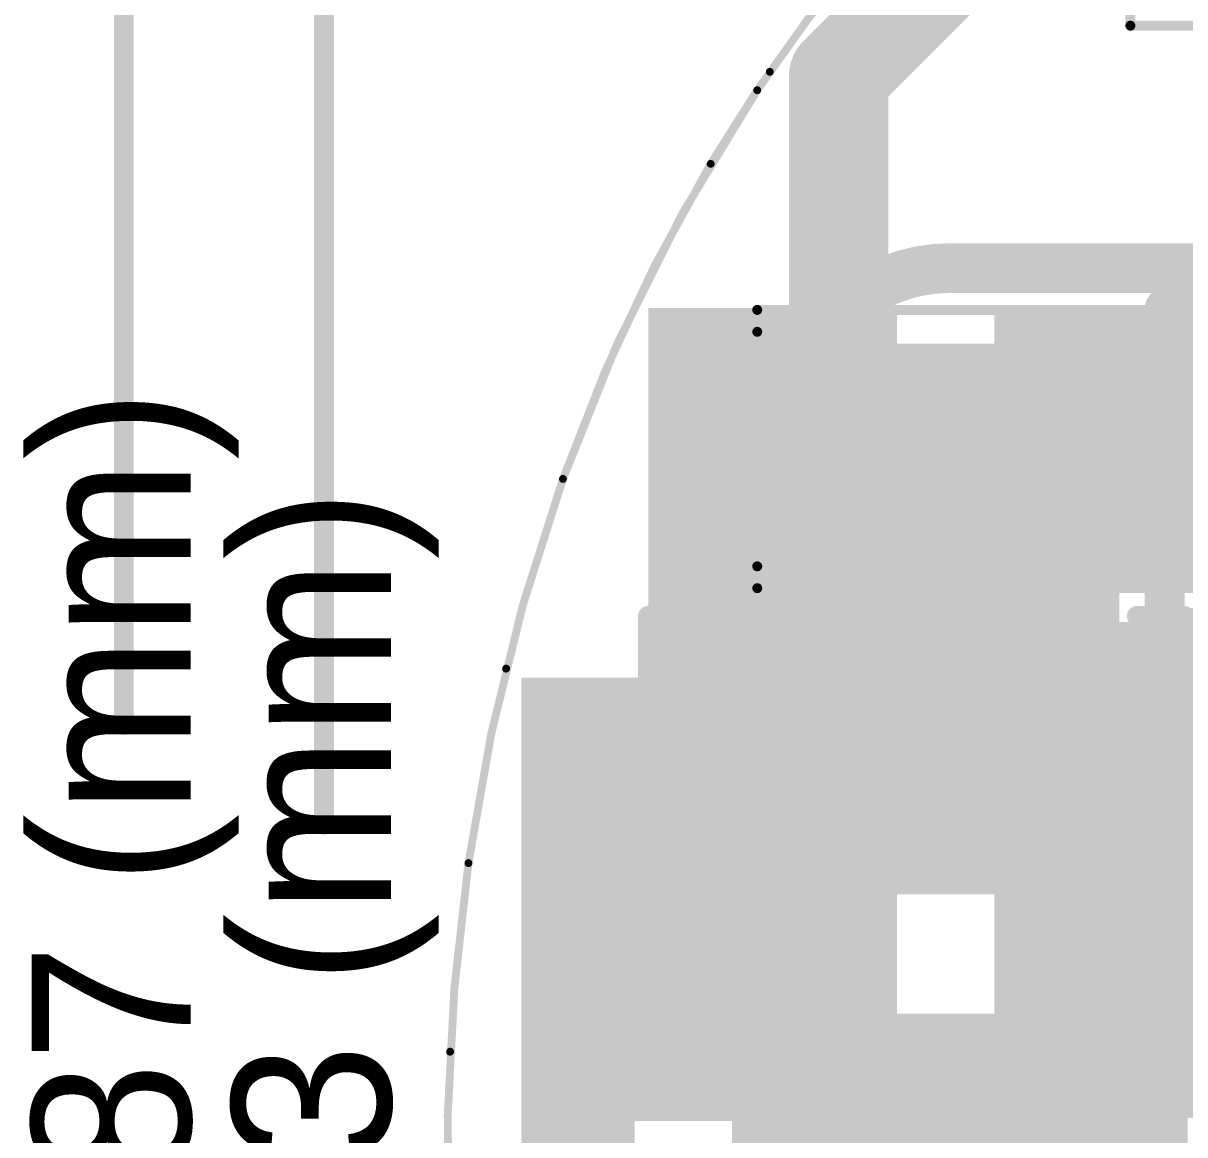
# Model space of a CAD drawing. Header units: millimetres. Extents: x 45.53 to 47.16, y 2.21 to 4.42.
# Drawn here: x 45.534 to 46.118, y 3.12 to 3.679 of the extents above; entities that cross this region are included whole.
import ezdxf

# ---------------------------------------------------------------- set-up
doc = ezdxf.new("R2010")
doc.units = ezdxf.units.MM
doc.header["$MEASUREMENT"] = 0
for name, color, linetype in [('BottomLayer', 5, 'Continuous'), ('BottomOverlay', 54, 'Continuous'), ('BottomPaste', 16, 'Continuous'), ('BottomSolder', 6, 'Continuous'), ('Mechanical1', 6, 'Continuous'), ('Mechanical2', 216, 'Continuous'), ('MultiLayer', 9, 'Continuous'), ('TopLayer', 1, 'Continuous'), ('TopOverlay', 2, 'Continuous'), ('TopPaste', 8, 'Continuous'), ('TopSolder', 216, 'Continuous'), ('ViaHoleLayer', 16, 'Continuous')]:
    doc.layers.add(name, color=color, linetype=linetype)

# ---------------------------------------------------------------- blocks, each defined once
blk = doc.blocks.new('PRO_OB_440_4')
at = {"layer": 'TopLayer'}
for points in [[(-0.1029527, 0.1870079), (-0.0438977, 0.1870079), (-0.1029527, 0.2342519), (-0.0438977, 0.2342519)], [(0.0438977, 0.1870079), (0.1029527, 0.1870079), (0.0438977, 0.2342519), (0.1029527, 0.2342519)], [(0.0438977, 0.0988189), (0.1029527, 0.0988189), (0.0438977, 0.1492125), (0.1029527, 0.1492125)], [(-0.1029527, -0.2342519), (-0.0438977, -0.2342519), (-0.1029527, -0.1870079), (-0.0438977, -0.1870079)]]:
    blk.add_solid(points, dxfattribs=at)
at = {"layer": 'TopOverlay'}
for points, const_width in [([(0.087, 0.325, 1), (0.077, 0.325, 1)], 0.005), ([(0.07575, 0.325, 1), (0.07825, 0.325, 1)], 0.0025), ([(0.08575, 0.325, 1), (0.08825, 0.325, 1)], 0.0025), ([(-0.10625, 0.3135, 1), (-0.10375, 0.3135, 1)], 0.0025), ([(-0.10625, 0.3135, 1), (-0.10375, 0.3135, 1)], 0.0025), ([(0.10225, 0.3135, 1), (0.10475, 0.3135, 1)], 0.0025), ([(0.10225, 0.3135, 1), (0.10475, 0.3135, 1)], 0.0025), ([(-0.10625, 0.265, 1), (-0.10375, 0.265, 1)], 0.0025), ([(0.10225, 0.255, 1), (0.10475, 0.255, 1)], 0.0025), ([(-0.10625, 0.1565, 1), (-0.10375, 0.1565, 1)], 0.0025), ([(0.10125, 0.08, 1), (0.10375, 0.08, 1)], 0.0025), ([(-0.10625, -0.151, 1), (-0.10375, -0.151, 1)], 0.0025), ([(-0.01075, -0.228, 1), (-0.00825, -0.228, 1)], 0.0025), ([(0.10125, -0.228, 1), (0.10375, -0.228, 1)], 0.0025), ([(0.10125, -0.228, 1), (0.10375, -0.228, 1)], 0.0025)]:
    blk.add_lwpolyline(points, format="xyb", close=True, dxfattribs=dict(at, const_width=const_width))
at = {"layer": 'TopOverlay', "const_width": 0.005}
for points in [[(-0.105, 0.3135), (0.1035, 0.3135)], [(-0.105, 0.3135), (-0.105, 0.265)], [(0.1035, 0.3135), (0.1035, 0.255)], [(-0.105, 0.1565), (-0.105, -0.151)], [(0.1025, 0.08), (0.1025, -0.228)], [(-0.0095, -0.228), (0.1025, -0.228)]]:
    blk.add_lwpolyline(points, dxfattribs=at)
at = {"layer": 'TopPaste'}
for points in [[(-0.1029527, 0.1870079), (-0.0438977, 0.1870079), (-0.1029527, 0.2342519), (-0.0438977, 0.2342519)], [(0.0438977, 0.1870079), (0.1029527, 0.1870079), (0.0438977, 0.2342519), (0.1029527, 0.2342519)], [(0.0438977, 0.0988189), (0.1029527, 0.0988189), (0.0438977, 0.1492125), (0.1029527, 0.1492125)], [(-0.1029527, -0.2342519), (-0.0438977, -0.2342519), (-0.1029527, -0.1870079), (-0.0438977, -0.1870079)]]:
    blk.add_solid(points, dxfattribs=at)
at = {"layer": 'TopSolder'}
for points in [[(-0.1069527, 0.1830079), (-0.0398977, 0.1830079), (-0.1069527, 0.2382519), (-0.0398977, 0.2382519)], [(0.0398977, 0.1830079), (0.1069527, 0.1830079), (0.0398977, 0.2382519), (0.1069527, 0.2382519)], [(0.0398977, 0.0948189), (0.1069527, 0.0948189), (0.0398977, 0.1532125), (0.1069527, 0.1532125)], [(-0.1069527, -0.2382519), (-0.0398977, -0.2382519), (-0.1069527, -0.1830079), (-0.0398977, -0.1830079)]]:
    blk.add_solid(points, dxfattribs=at)
blk = doc.blocks.new('SRU8028_220Y_B_57')
at = {"layer": 'BottomLayer'}
for points in [[(-0.1929134, -0.0629921), (-0.1141732, -0.0629921), (-0.1929134, 0.0629921), (-0.1141732, 0.0629921)], [(0.1141732, -0.0629921), (0.1929134, -0.0629921), (0.1141732, 0.0629921), (0.1929134, 0.0629921)]]:
    blk.add_solid(points, dxfattribs=at)
at = {"layer": 'BottomOverlay', "const_width": 0.01}
for points in [[(-0.089, 0.138), (-0.066, 0.161)], [(0.066, 0.161), (-0.066, 0.161)], [(0.089, 0.138), (0.066, 0.161)], [(-0.151, 0.076), (-0.089, 0.138)], [(0.151, 0.076), (0.089, 0.138)], [(-0.089, -0.138), (-0.151, -0.076)], [(0.089, -0.138), (0.151, -0.076)], [(-0.066, -0.161), (-0.089, -0.138)], [(0.066, -0.161), (0.089, -0.138)], [(0.066, -0.161), (-0.066, -0.161)]]:
    blk.add_lwpolyline(points, dxfattribs=at)
at = {"layer": 'BottomOverlay', "const_width": 0.005}
for points in [[(-0.0685, 0.161, 1), (-0.0635, 0.161, 1)], [(-0.0685, 0.161, 1), (-0.0635, 0.161, 1)], [(0.0635, 0.161, 1), (0.0685, 0.161, 1)], [(0.0635, 0.161, 1), (0.0685, 0.161, 1)], [(-0.0915, 0.138, 1), (-0.0865, 0.138, 1)], [(-0.0915, 0.138, 1), (-0.0865, 0.138, 1)], [(0.0865, 0.138, 1), (0.0915, 0.138, 1)], [(0.0865, 0.138, 1), (0.0915, 0.138, 1)], [(-0.1535, 0.076, 1), (-0.1485, 0.076, 1)], [(0.1485, 0.076, 1), (0.1535, 0.076, 1)], [(-0.1535, -0.076, 1), (-0.1485, -0.076, 1)], [(0.1485, -0.076, 1), (0.1535, -0.076, 1)], [(-0.0915, -0.138, 1), (-0.0865, -0.138, 1)], [(-0.0915, -0.138, 1), (-0.0865, -0.138, 1)], [(0.0865, -0.138, 1), (0.0915, -0.138, 1)], [(0.0865, -0.138, 1), (0.0915, -0.138, 1)], [(-0.0685, -0.161, 1), (-0.0635, -0.161, 1)], [(-0.0685, -0.161, 1), (-0.0635, -0.161, 1)], [(0.0635, -0.161, 1), (0.0685, -0.161, 1)], [(0.0635, -0.161, 1), (0.0685, -0.161, 1)]]:
    blk.add_lwpolyline(points, format="xyb", close=True, dxfattribs=at)
at = {"layer": 'BottomPaste'}
for points in [[(-0.1929134, -0.0629921), (-0.1141732, -0.0629921), (-0.1929134, 0.0629921), (-0.1141732, 0.0629921)], [(0.1141732, -0.0629921), (0.1929134, -0.0629921), (0.1141732, 0.0629921), (0.1929134, 0.0629921)]]:
    blk.add_solid(points, dxfattribs=at)
at = {"layer": 'BottomSolder'}
for points in [[(-0.1969134, -0.0669921), (-0.1101732, -0.0669921), (-0.1969134, 0.0669921), (-0.1101732, 0.0669921)], [(0.1101732, -0.0669921), (0.1969134, -0.0669921), (0.1101732, 0.0669921), (0.1969134, 0.0669921)]]:
    blk.add_solid(points, dxfattribs=at)
blk = doc.blocks.new('SMC_61')
at = {"layer": 'TopLayer'}
for points in [[(-0.1903701, -0.0643701), (-0.1116299, -0.0643701), (-0.1903701, 0.0643701), (-0.1116299, 0.0643701)], [(0.1116299, -0.0643701), (0.1903701, -0.0643701), (0.1116299, 0.0643701), (0.1903701, 0.0643701)]]:
    blk.add_solid(points, dxfattribs=at)
at = {"layer": 'TopOverlay', "const_width": 0.01}
for points in [[(-0.135, 0.121), (-0.111, 0.121)], [(-0.135, 0.074), (-0.135, 0.121)], [(-0.081, 0.12), (0.082, 0.12)], [(0.111, 0.121), (0.135, 0.121)], [(0.135, 0.074), (0.135, 0.121)], [(-0.135, -0.121), (-0.135, -0.074)], [(0.135, -0.121), (0.135, -0.074)], [(-0.135, -0.121), (-0.111, -0.121)], [(0.111, -0.121), (0.135, -0.121)], [(-0.081, -0.122), (0.082, -0.122)]]:
    blk.add_lwpolyline(points, dxfattribs=at)
at = {"layer": 'TopOverlay', "const_width": 0.005}
for points in [[(-0.1375, 0.121, 1), (-0.1325, 0.121, 1)], [(-0.1375, 0.121, 1), (-0.1325, 0.121, 1)], [(-0.1135, 0.121, 1), (-0.1085, 0.121, 1)], [(-0.0835, 0.12, 1), (-0.0785, 0.12, 1)], [(0.0795, 0.12, 1), (0.0845, 0.12, 1)], [(0.1085, 0.121, 1), (0.1135, 0.121, 1)], [(0.1325, 0.121, 1), (0.1375, 0.121, 1)], [(0.1325, 0.121, 1), (0.1375, 0.121, 1)], [(-0.1375, 0.074, 1), (-0.1325, 0.074, 1)], [(0.1325, 0.074, 1), (0.1375, 0.074, 1)], [(-0.1375, -0.074, 1), (-0.1325, -0.074, 1)], [(0.1325, -0.074, 1), (0.1375, -0.074, 1)], [(-0.1375, -0.121, 1), (-0.1325, -0.121, 1)], [(-0.1375, -0.121, 1), (-0.1325, -0.121, 1)], [(-0.1135, -0.121, 1), (-0.1085, -0.121, 1)], [(0.1085, -0.121, 1), (0.1135, -0.121, 1)], [(0.1325, -0.121, 1), (0.1375, -0.121, 1)], [(0.1325, -0.121, 1), (0.1375, -0.121, 1)], [(-0.0835, -0.122, 1), (-0.0785, -0.122, 1)], [(0.0795, -0.122, 1), (0.0845, -0.122, 1)]]:
    blk.add_lwpolyline(points, format="xyb", close=True, dxfattribs=at)
at = {"layer": 'TopOverlay'}
for points in [[(0.1350036, 0.067), (0.2362598, 0.067), (0.1350036, 0.125), (0.2362598, 0.125)], [(0.1930036, -0.125), (0.2372598, -0.125), (0.1930036, 0.125), (0.2372598, 0.125)], [(0.1350036, -0.125), (0.2372598, -0.125), (0.1350036, -0.067), (0.2372598, -0.067)]]:
    blk.add_solid(points, dxfattribs=at)
at = {"layer": 'TopPaste'}
for points in [[(-0.1903701, -0.0643701), (-0.1116299, -0.0643701), (-0.1903701, 0.0643701), (-0.1116299, 0.0643701)], [(0.1116299, -0.0643701), (0.1903701, -0.0643701), (0.1116299, 0.0643701), (0.1903701, 0.0643701)]]:
    blk.add_solid(points, dxfattribs=at)
at = {"layer": 'TopSolder'}
for points in [[(-0.1943701, -0.0683701), (-0.1076299, -0.0683701), (-0.1943701, 0.0683701), (-0.1076299, 0.0683701)], [(0.1076299, -0.0683701), (0.1943701, -0.0683701), (0.1076299, 0.0683701), (0.1943701, 0.0683701)]]:
    blk.add_solid(points, dxfattribs=at)
blk = doc.blocks.new('C___C____C_64')
at = {"layer": 'TopLayer'}
for points in [[(-0.1622126, -0.0531496), (-0.0637874, -0.0531496), (-0.1622126, 0.0531496), (-0.0637874, 0.0531496)], [(0.0637874, -0.0531496), (0.1622126, -0.0531496), (0.0637874, 0.0531496), (0.1622126, 0.0531496)]]:
    blk.add_solid(points, dxfattribs=at)
at = {"layer": 'TopOverlay'}
for points, const_width in [([(0.132, 0.063), (0.132, 0.093)], 0.007), ([(0.117, 0.078), (0.147, 0.078)], 0.007), ([(-0.112, 0.07), (0.114, 0.07)], 0.005), ([(-0.112, 0.059), (-0.112, 0.07)], 0.005), ([(0.114, 0.059), (0.114, 0.07)], 0.005), ([(-0.112, -0.07), (-0.112, -0.059)], 0.005), ([(0.114, -0.07), (0.114, -0.059)], 0.005), ([(-0.112, -0.07), (0.114, -0.07)], 0.005)]:
    blk.add_lwpolyline(points, dxfattribs=dict(at, const_width=const_width))
for points, const_width in [([(0.13025, 0.093, 1), (0.13375, 0.093, 1)], 0.0035), ([(0.11525, 0.078, 1), (0.11875, 0.078, 1)], 0.0035), ([(0.14525, 0.078, 1), (0.14875, 0.078, 1)], 0.0035), ([(-0.11325, 0.07, 1), (-0.11075, 0.07, 1)], 0.0025), ([(-0.11325, 0.07, 1), (-0.11075, 0.07, 1)], 0.0025), ([(0.11275, 0.07, 1), (0.11525, 0.07, 1)], 0.0025), ([(0.11275, 0.07, 1), (0.11525, 0.07, 1)], 0.0025), ([(0.13025, 0.063, 1), (0.13375, 0.063, 1)], 0.0035), ([(-0.11325, 0.059, 1), (-0.11075, 0.059, 1)], 0.0025), ([(0.11275, 0.059, 1), (0.11525, 0.059, 1)], 0.0025), ([(-0.11325, -0.059, 1), (-0.11075, -0.059, 1)], 0.0025), ([(0.11275, -0.059, 1), (0.11525, -0.059, 1)], 0.0025), ([(-0.11325, -0.07, 1), (-0.11075, -0.07, 1)], 0.0025), ([(-0.11325, -0.07, 1), (-0.11075, -0.07, 1)], 0.0025), ([(0.11275, -0.07, 1), (0.11525, -0.07, 1)], 0.0025), ([(0.11275, -0.07, 1), (0.11525, -0.07, 1)], 0.0025)]:
    blk.add_lwpolyline(points, format="xyb", close=True, dxfattribs=dict(at, const_width=const_width))
at = {"layer": 'TopPaste'}
for points in [[(-0.1622126, -0.0531496), (-0.0637874, -0.0531496), (-0.1622126, 0.0531496), (-0.0637874, 0.0531496)], [(0.0637874, -0.0531496), (0.1622126, -0.0531496), (0.0637874, 0.0531496), (0.1622126, 0.0531496)]]:
    blk.add_solid(points, dxfattribs=at)
at = {"layer": 'TopSolder'}
for points in [[(-0.1662126, -0.0571496), (-0.0597874, -0.0571496), (-0.1662126, 0.0571496), (-0.0597874, 0.0571496)], [(0.0597874, -0.0571496), (0.1662126, -0.0571496), (0.0597874, 0.0571496), (0.1662126, 0.0571496)]]:
    blk.add_solid(points, dxfattribs=at)

msp = doc.modelspace()

# ---------------------------------------------------------------- linework, layer by layer
at = {"layer": 'BottomLayer'}
for points, const_width in [([(46.1080182, 3.5357583), (46.1652599, 3.593)], 0.02), ([(46.1080182, 3.2452417), (46.1080182, 3.5357583)], 0.02), ([(46.0662599, 3.4524142), (46.0662599, 3.494)], 0.025), ([(45.8162599, 3.2), (45.9063465, 3.2900866)], 0.05), ([(45.9535198, 3.2900866), (45.9829251, 3.2900866)], 0.025), ([(46.1080182, 3.2452417), (46.1592599, 3.194)], 0.02), ([(45.8162599, 2.872), (45.8162599, 3.2)], 0.05)]:
    msp.add_lwpolyline(points, dxfattribs=dict(at, const_width=const_width))
for points, const_width in [([(46.1030182, 3.5357583, 1), (46.1130182, 3.5357583, 1)], 0.01), ([(46.1030182, 3.5357583, 1), (46.1130182, 3.5357583, 1)], 0.01), ([(46.0600099, 3.494, 1), (46.0725099, 3.494, 1)], 0.0125), ([(46.0553544, 3.488, 1), (46.0671654, 3.488, 1)], 0.011811), ([(46.0553544, 3.461, 1), (46.0671654, 3.461, 1)], 0.011811), ([(46.0600099, 3.4524142, 1), (46.0725099, 3.4524142, 1)], 0.0125), ([(46.0553544, 3.434, 1), (46.0671654, 3.434, 1)], 0.011811), ([(45.8938465, 3.2900866, 1), (45.9188465, 3.2900866, 1)], 0.025), ([(45.9472698, 3.2900866, 1), (45.9597698, 3.2900866, 1)], 0.0125), ([(45.9766751, 3.2900866, 1), (45.9891751, 3.2900866, 1)], 0.0125), ([(46.1030182, 3.2452417, 1), (46.1130182, 3.2452417, 1)], 0.01), ([(46.1030182, 3.2452417, 1), (46.1130182, 3.2452417, 1)], 0.01), ([(45.8037599, 3.2, 1), (45.8287599, 3.2, 1)], 0.025), ([(45.8037599, 3.2, 1), (45.8287599, 3.2, 1)], 0.025), ([(46.0353544, 3.159, 1), (46.0471654, 3.159, 1)], 0.011811), ([(46.0623544, 3.159, 1), (46.0741654, 3.159, 1)], 0.011811), ([(46.0893544, 3.159, 1), (46.1011654, 3.159, 1)], 0.011811)]:
    msp.add_lwpolyline(points, format="xyb", close=True, dxfattribs=dict(at, const_width=const_width))
for points in [[(45.8852599, 3.241), (46.0852599, 3.241), (45.8852599, 3.518), (46.0852599, 3.518)], [(45.8902599, 3.006), (45.9942601, 3.006), (45.8902599, 3.181), (45.9942601, 3.181)], [(46.1182601, 3.181), (45.9942601, 3.181), (46.1182601, 2.778), (45.9942601, 2.778)]]:
    msp.add_solid(points, dxfattribs=at)
at = {"layer": 'Mechanical1', "const_width": 0.01}
for points in [[(45.5842599, 3.3261411), (45.5842599, 3.907496)], [(45.685, 3.2759873), (45.685, 3.8072035)]]:
    msp.add_lwpolyline(points, dxfattribs=at)
at = {"layer": 'Mechanical1', "const_width": 0.005}
for points in [[(45.5817599, 3.3261411, 1), (45.5867599, 3.3261411, 1)], [(45.6825, 3.2759873, 1), (45.6875, 3.2759873, 1)]]:
    msp.add_lwpolyline(points, format="xyb", close=True, dxfattribs=at)
at = {"layer": 'Mechanical2', "const_width": 0.003937}
for points in [[(45.9029814, 3.6455048, -0.04366237505355276), (45.985271, 3.7480577)], [(45.9030005, 3.6455208, -0.04366314827279363), (45.9852909, 3.7480703)], [(45.8795608, 3.6084954, -0.04161263368516162), (45.9558292, 3.715474)], [(45.8052295, 3.4499648, -0.06196713513918141), (45.9029815, 3.6455048)], [(45.8052465, 3.4499854, -0.06196782579074429), (45.9030006, 3.6455209)], [(45.805238, 3.4499751, -0.04875155727577545), (45.8795609, 3.6084953)], [(45.7576645, 3.2566764, -0.0499901162040207), (45.8052295, 3.4499649)], [(45.7576717, 3.2566882, -0.04999027560279698), (45.805238, 3.4499751)], [(45.757679, 3.2567, -0.04999043500557001), (45.8052464, 3.4499853)], [(45.747697, 3.066453, -0.04467236697699057), (45.7576645, 3.2566763)], [(45.747703, 3.066466, -0.04467247329338085), (45.7576718, 3.2566882)], [(45.7477088, 3.066479, -0.04467257961225732), (45.757679, 3.2567)]]:
    msp.add_lwpolyline(points, format="xyb", dxfattribs=at)
for points in [[(45.9092901, 3.6547673), (45.9093092, 3.654783)], [(45.8052295, 3.4499649), (45.8052464, 3.4499854)], [(45.7766157, 3.3545095), (45.7766315, 3.3545317)], [(45.7576645, 3.2566764), (45.757679, 3.2567001)], [(45.7484319, 3.1617873), (45.7484451, 3.1618123)]]:
    msp.add_lwpolyline(points, dxfattribs=at)
at = {"layer": 'Mechanical2', "const_width": 0.0019685}
for points in [[(45.9083059, 3.6547673, 1), (45.9102743, 3.6547673, 1)], [(45.908325, 3.654783, 1), (45.9102934, 3.654783, 1)], [(45.9019972, 3.6455048, 1), (45.9039656, 3.6455048, 1)], [(45.9019973, 3.6455048, 1), (45.9039657, 3.6455048, 1)], [(45.9020163, 3.6455208, 1), (45.9039847, 3.6455208, 1)], [(45.9020164, 3.6455209, 1), (45.9039848, 3.6455209, 1)], [(45.8785766, 3.6084954, 1), (45.880545, 3.6084954, 1)], [(45.8785767, 3.6084953, 1), (45.8805451, 3.6084953, 1)], [(45.8042453, 3.4499649, 1), (45.8062137, 3.4499649, 1)], [(45.8042453, 3.4499649, 1), (45.8062137, 3.4499649, 1)], [(45.8042453, 3.4499648, 1), (45.8062137, 3.4499648, 1)], [(45.8042538, 3.4499751, 1), (45.8062222, 3.4499751, 1)], [(45.8042538, 3.4499751, 1), (45.8062222, 3.4499751, 1)], [(45.8042622, 3.4499854, 1), (45.8062306, 3.4499854, 1)], [(45.8042622, 3.4499853, 1), (45.8062306, 3.4499853, 1)], [(45.8042623, 3.4499854, 1), (45.8062307, 3.4499854, 1)], [(45.7756315, 3.3545095, 1), (45.7775999, 3.3545095, 1)], [(45.7756473, 3.3545317, 1), (45.7776157, 3.3545317, 1)], [(45.7566803, 3.2566764, 1), (45.7586487, 3.2566764, 1)], [(45.7566803, 3.2566764, 1), (45.7586487, 3.2566764, 1)], [(45.7566803, 3.2566763, 1), (45.7586487, 3.2566763, 1)], [(45.7566875, 3.2566882, 1), (45.7586559, 3.2566882, 1)], [(45.7566876, 3.2566882, 1), (45.758656, 3.2566882, 1)], [(45.7566948, 3.2567001, 1), (45.7586632, 3.2567001, 1)], [(45.7566948, 3.2567, 1), (45.7586632, 3.2567, 1)], [(45.7566948, 3.2567, 1), (45.7586632, 3.2567, 1)], [(45.7474477, 3.1617873, 1), (45.7494161, 3.1617873, 1)], [(45.7474609, 3.1618123, 1), (45.7494293, 3.1618123, 1)]]:
    msp.add_lwpolyline(points, format="xyb", close=True, dxfattribs=at)
at = {"layer": 'MultiLayer', "const_width": 0.011811}
for points in [[(46.0553544, 3.488, 1), (46.0671654, 3.488, 1)], [(46.0553544, 3.461, 1), (46.0671654, 3.461, 1)], [(46.0553544, 3.434, 1), (46.0671654, 3.434, 1)], [(46.0353544, 3.159, 1), (46.0471654, 3.159, 1)], [(46.0623544, 3.159, 1), (46.0741654, 3.159, 1)], [(46.0893544, 3.159, 1), (46.1011654, 3.159, 1)]]:
    msp.add_lwpolyline(points, format="xyb", close=True, dxfattribs=at)
at = {"layer": 'TopLayer'}
for points, const_width in [([(45.944, 3.6527401), (46.1476851, 3.8564252)], 0.05), ([(45.944, 3.533), (45.944, 3.6527401)], 0.05), ([(45.9995269, 3.556), (46.2212599, 3.556)], 0.025), ([(45.944, 3.465), (45.944, 3.533)], 0.05), ([(46.0662599, 3.46), (46.0662599, 3.494)], 0.025), ([(46.0992599, 3.164), (46.1398457, 3.164)], 0.025)]:
    msp.add_lwpolyline(points, dxfattribs=dict(at, const_width=const_width))
for points, const_width in [([(45.9315, 3.6527401, 1), (45.9565, 3.6527401, 1)], 0.025), ([(45.9315, 3.6527401, 1), (45.9565, 3.6527401, 1)], 0.025), ([(45.9932769, 3.556, 1), (46.0057769, 3.556, 1)], 0.0125), ([(45.9932769, 3.556, 1), (46.0057769, 3.556, 1)], 0.0125), ([(45.9315, 3.533, 1), (45.9565, 3.533, 1)], 0.025), ([(45.9315, 3.533, 1), (45.9565, 3.533, 1)], 0.025), ([(45.93775, 3.533, 1), (45.95025, 3.533, 1)], 0.0125), ([(46.0600099, 3.494, 1), (46.0725099, 3.494, 1)], 0.0125), ([(46.0553544, 3.488, 1), (46.0671654, 3.488, 1)], 0.011811), ([(45.9315, 3.465, 1), (45.9565, 3.465, 1)], 0.025), ([(46.0553544, 3.461, 1), (46.0671654, 3.461, 1)], 0.011811), ([(46.0600099, 3.46, 1), (46.0725099, 3.46, 1)], 0.0125), ([(46.0553544, 3.434, 1), (46.0671654, 3.434, 1)], 0.011811), ([(46.0930099, 3.164, 1), (46.1055099, 3.164, 1)], 0.0125), ([(46.0353544, 3.159, 1), (46.0471654, 3.159, 1)], 0.011811), ([(46.0623544, 3.159, 1), (46.0741654, 3.159, 1)], 0.011811), ([(46.0893544, 3.159, 1), (46.1011654, 3.159, 1)], 0.011811)]:
    msp.add_lwpolyline(points, format="xyb", close=True, dxfattribs=dict(at, const_width=const_width))
at = {"layer": 'TopLayer', "const_width": 0.025}
msp.add_lwpolyline([(45.944, 3.533, -0.1989123510188354), (45.9995269, 3.556)], format="xyb", dxfattribs=at)
at = {"layer": 'TopLayer'}
for points in [[(45.8482599, 3.127), (45.9732599, 3.127), (45.8482599, 3.536), (45.9732599, 3.536)], [(46.0222599, 3.395), (46.1772599, 3.395), (46.0222599, 3.536), (46.1772599, 3.536)], [(46.0222599, 3.1284468), (46.1772599, 3.1284468), (46.0222599, 3.378), (46.1772599, 3.378)], [(45.7842599, 3.127), (45.9372599, 3.127), (45.7842599, 3.35), (45.9372599, 3.35)], [(45.7842599, 2.8447481), (45.8372599, 2.8447481), (45.7842599, 3.1409999), (45.8372599, 3.1409999)]]:
    msp.add_solid(points, dxfattribs=at)
at = {"layer": 'TopOverlay', "const_width": 0.003937}
for points in [[(45.9029814, 3.6455048, -0.04366237505355276), (45.985271, 3.7480577)], [(45.9030005, 3.6455208, -0.04366314827279363), (45.9852909, 3.7480703)], [(45.8795608, 3.6084954, -0.04161263368516162), (45.9558292, 3.715474)], [(45.8052295, 3.4499648, -0.06196713513918141), (45.9029815, 3.6455048)], [(45.8052465, 3.4499854, -0.06196782579074429), (45.9030006, 3.6455209)], [(45.805238, 3.4499751, -0.04875155727577545), (45.8795609, 3.6084953)], [(45.7576645, 3.2566764, -0.0499901162040207), (45.8052295, 3.4499649)], [(45.7576717, 3.2566882, -0.04999027560279698), (45.805238, 3.4499751)], [(45.757679, 3.2567, -0.04999043500557001), (45.8052464, 3.4499853)], [(45.747697, 3.066453, -0.04467236697699057), (45.7576645, 3.2566763)], [(45.747703, 3.066466, -0.04467247329338085), (45.7576718, 3.2566882)], [(45.7477088, 3.066479, -0.04467257961225732), (45.757679, 3.2567)]]:
    msp.add_lwpolyline(points, format="xyb", dxfattribs=at)
for points in [[(45.9092901, 3.6547673), (45.9093092, 3.654783)], [(45.8052295, 3.4499649), (45.8052464, 3.4499854)], [(45.7766157, 3.3545095), (45.7766315, 3.3545317)], [(45.7576645, 3.2566764), (45.757679, 3.2567001)], [(45.7484319, 3.1617873), (45.7484451, 3.1618123)]]:
    msp.add_lwpolyline(points, dxfattribs=at)
at = {"layer": 'TopOverlay', "const_width": 0.0019685}
for points in [[(45.9083059, 3.6547673, 1), (45.9102743, 3.6547673, 1)], [(45.908325, 3.654783, 1), (45.9102934, 3.654783, 1)], [(45.9019972, 3.6455048, 1), (45.9039656, 3.6455048, 1)], [(45.9019973, 3.6455048, 1), (45.9039657, 3.6455048, 1)], [(45.9020163, 3.6455208, 1), (45.9039847, 3.6455208, 1)], [(45.9020164, 3.6455209, 1), (45.9039848, 3.6455209, 1)], [(45.8785766, 3.6084954, 1), (45.880545, 3.6084954, 1)], [(45.8785767, 3.6084953, 1), (45.8805451, 3.6084953, 1)], [(45.8042453, 3.4499649, 1), (45.8062137, 3.4499649, 1)], [(45.8042453, 3.4499649, 1), (45.8062137, 3.4499649, 1)], [(45.8042453, 3.4499648, 1), (45.8062137, 3.4499648, 1)], [(45.8042538, 3.4499751, 1), (45.8062222, 3.4499751, 1)], [(45.8042538, 3.4499751, 1), (45.8062222, 3.4499751, 1)], [(45.8042622, 3.4499854, 1), (45.8062306, 3.4499854, 1)], [(45.8042622, 3.4499853, 1), (45.8062306, 3.4499853, 1)], [(45.8042623, 3.4499854, 1), (45.8062307, 3.4499854, 1)], [(45.7756315, 3.3545095, 1), (45.7775999, 3.3545095, 1)], [(45.7756473, 3.3545317, 1), (45.7776157, 3.3545317, 1)], [(45.7566803, 3.2566764, 1), (45.7586487, 3.2566764, 1)], [(45.7566803, 3.2566764, 1), (45.7586487, 3.2566764, 1)], [(45.7566803, 3.2566763, 1), (45.7586487, 3.2566763, 1)], [(45.7566875, 3.2566882, 1), (45.7586559, 3.2566882, 1)], [(45.7566876, 3.2566882, 1), (45.758656, 3.2566882, 1)], [(45.7566948, 3.2567001, 1), (45.7586632, 3.2567001, 1)], [(45.7566948, 3.2567, 1), (45.7586632, 3.2567, 1)], [(45.7566948, 3.2567, 1), (45.7586632, 3.2567, 1)], [(45.7474477, 3.1617873, 1), (45.7494161, 3.1617873, 1)], [(45.7474609, 3.1618123, 1), (45.7494293, 3.1618123, 1)]]:
    msp.add_lwpolyline(points, format="xyb", close=True, dxfattribs=at)
at = {"layer": 'ViaHoleLayer', "const_width": 0.0059055}
for points in [[(46.0583072, 3.488, 1), (46.0642126, 3.488, 1)], [(46.0583072, 3.461, 1), (46.0642126, 3.461, 1)], [(46.0583072, 3.434, 1), (46.0642126, 3.434, 1)], [(46.0383072, 3.159, 1), (46.0442126, 3.159, 1)], [(46.0653072, 3.159, 1), (46.0712126, 3.159, 1)], [(46.0923072, 3.159, 1), (46.0982126, 3.159, 1)]]:
    msp.add_lwpolyline(points, format="xyb", close=True, dxfattribs=at)

# ---------------------------------------------------------------- block references
for name, p, rotation in [('PRO_OB_440_4', (46.4042599, 3.783), 90), ('C___C____C_64', (46.015, 3.465), 360), ('SMC_61', (45.983, 3.26), 360), ('SRU8028_220Y_B_57', (45.9535198, 3.1365433), 270)]:
    msp.add_blockref(name, p, dxfattribs=dict(rotation=rotation))

# ---------------------------------------------------------------- texts
at = {"layer": 'Mechanical1'}
for s, p in [('38.87 (mm)', (45.6178819, 2.9483682)), ('36.33 (mm)', (45.718622, 2.8982144))]:
    msp.add_text(s, height=0.08, rotation=90, dxfattribs=at).set_placement(p)

doc.saveas('drawing.dxf')
